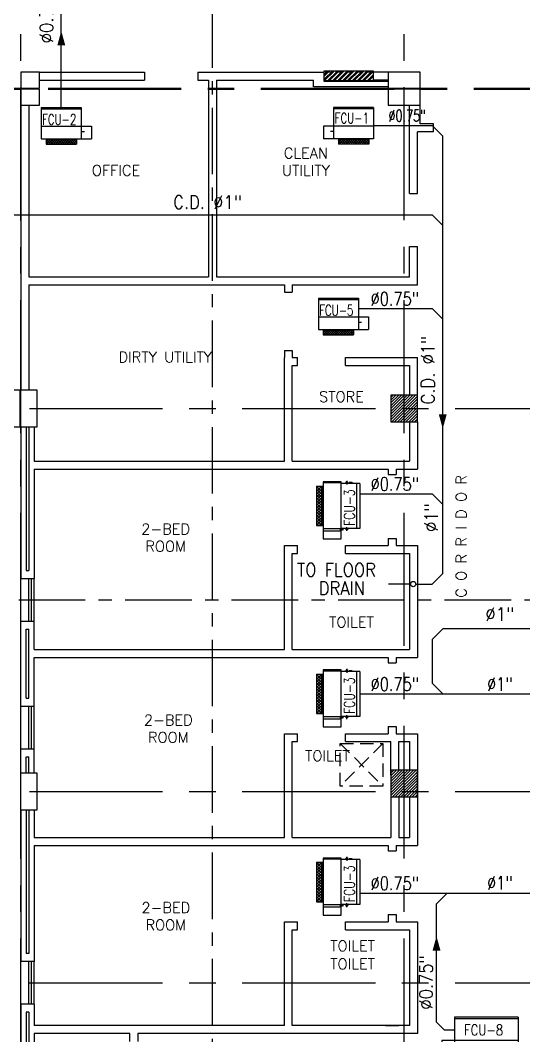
# Model space of a CAD drawing. Extents: x 417866242 to 417866633, y 43498034 to 43498122.
# Drawn here: x 417866609.8 to 417866619.25, y 43498050.24 to 43498069.33 of the extents above; entities that cross this region are included whole.
import ezdxf
from ezdxf.enums import TextEntityAlignment as Align

# ---------------------------------------------------------------- set-up
doc = ezdxf.new("R2010")
doc.units = 0
doc.header["$MEASUREMENT"] = 0
for name, pattern in [('CENTER', [2, 1.25, -0.25, 0.25, -0.25]), ('CENTERX2', [4, 2.5, -0.5, 0.5, -0.5]), ('HIDDEN', [0.375, 0.25, -0.125])]:
    doc.linetypes.add(name, pattern=pattern)
doc.layers.get('0').update_dxf_attribs({"linetype": 'CONTINUOUS'})
for name, color, linetype in [('AC-CD', 6, 'CONTINUOUS'), ('AC-TEXT', 2, 'CONTINUOUS'), ('AXES', 11, 'CENTERX2'), ('AXES1', 11, 'CENTER'), ('COL', 11, 'CONTINUOUS'), ('FCU', 6, 'CONTINUOUS'), ('FHC', 11, 'CONTINUOUS'), ('HAT', 11, 'CONTINUOUS'), ('INSUL', 11, 'CONTINUOUS'), ('P-SOLIDWASTE', 6, 'CONTINUOUS'), ('RM-NAME', 11, 'CONTINUOUS'), ('SHAFT', 11, 'CONTINUOUS'), ('TEXTN', 2, 'CONTINUOUS'), ('WALL', 11, 'CONTINUOUS'), ('WIN', 11, 'CONTINUOUS')]:
    doc.layers.add(name, color=color, linetype=linetype)
doc.styles.add('ROMANS', font='ROMANS.shx', dxfattribs={"width": 0.6})

# ---------------------------------------------------------------- blocks, each defined once
blk = doc.blocks.new('C5')
at = {"layer": 'HAT', "linetype": 'ByBlock'}
h = blk.add_hatch(dxfattribs=at)
h.set_pattern_fill('ANSI31', color=256, scale=300, style=0)
h.set_pattern_definition([(45, (-223356.1822811712, -51411.00533739349), (-26.51650429449553, 26.51650429449553), [])])
h.paths.add_polyline_path([(300.0000000001455, 300.0000000000218), (0, 300.0000000000146), (0, 1.455191522836685e-11), (300.0000000001164, 3.637978807091713e-11)])
h.paths.add_polyline_path([(599.9999999999709, 300.0000000000073), (300.0000000001455, 300.0000000000073), (300.0000000000873, 4.365574568510056e-11), (600, 6.548361852765083e-11)])
at = {"layer": 'COL'}
blk.add_lwpolyline([(600, 300.0000000000509), (0, 300.0000000000218), (0, 2.91038304567337e-11), (600, 5.820766091346741e-11)], close=True, dxfattribs=at)
blk = doc.blocks.new('C11')
at = {"layer": 'HAT'}
h = blk.add_hatch(dxfattribs=at)
h.set_pattern_fill('ANSI31', color=256, scale=300, style=0)
h.set_pattern_definition([(45, (-248556.1822811713, -75061.0053373936), (-26.51650429449553, 26.51650429449553), [])])
h.paths.add_polyline_path([(300.0000000000291, 700), (-2.91038304567337e-11, 700), (0, 349.9999999998981), (300.0000000000291, 349.9999999998981)])
h.paths.add_polyline_path([(300, 349.9999999998981), (-2.91038304567337e-11, 349.9999999998981), (-2.91038304567337e-11, 0), (300.0000000000291, 0)])
at = {"layer": 'COL'}
blk.add_lwpolyline([(300.0000000000291, 700), (299.9999999999709, 0), (0, 0), (0, 700)], close=True, dxfattribs=at)
blk = doc.blocks.new('C11D')
at = {"layer": 'COL', "linetype": 'ByBlock'}
for p in [(-320.0000000003783, 0), (0, 0)]:
    blk.add_blockref('C11', p, dxfattribs=at)
blk = doc.blocks.new('C7')
at = {"layer": 'HAT'}
h = blk.add_hatch(dxfattribs=at)
h.set_pattern_fill('ANSI31', color=256, scale=300, style=0)
h.set_pattern_definition([(45, (-248876.1822811714, -51411.00533739352), (-26.51650429449553, 26.51650429449553), [])])
h.paths.add_polyline_path([(350.0000000000291, 299.9999999999709), (250.0000000001455, 299.9999999999709), (-5.820766091346741e-11, 300), (0, 0), (350, -7.275957614183426e-12)])
at = {"layer": 'COL'}
blk.add_lwpolyline([(-2.91038304567337e-11, 300), (-5.820766091346741e-11, 0), (350, 0), (350.0000000000291, 300)], close=True, dxfattribs=at)
blk = doc.blocks.new('COL50')
at = {"layer": 'COL'}
blk.add_lwpolyline([(-249.9999999999709, 250), (-249.9999999999418, -250), (250, -250), (249.9999999999709, 250)], close=True, dxfattribs=at)
blk = doc.blocks.new('*X38')
at = {"color": 0}
for p, q in [((73379.22208648534, 139882.6148570801), (73846.34120321687, 140349.7339738117)), ((73379.22208648533, 139935.6478656691), (73793.30819462788, 140349.7339738117)), ((73379.22208648533, 139988.6808742581), (73740.2751860389, 140349.7339738117)), ((73379.22208648533, 140041.7138828471), (73687.2421774499, 140349.7339738117)), ((73379.22208648533, 140094.7468914361), (73634.2091688609, 140349.7339738117)), ((73379.22208648533, 140147.7799000251), (73581.17616027192, 140349.7339738117)), ((73379.22208648532, 140200.8129086141), (73528.14315168293, 140349.7339738117)), ((73379.22208648532, 140253.8459172031), (73475.11014309393, 140349.7339738117)), ((73379.22208648532, 140306.878925792), (73422.07713450494, 140349.7339738117)), ((73399.37421180587, 139849.7339738117), (73879.22208648526, 140329.581848491)), ((73452.40722039486, 139849.7339738117), (73879.22208648526, 140276.5488399021)), ((73505.44022898385, 139849.7339738117), (73879.22208648526, 140223.5158313131)), ((73558.47323757283, 139849.7339738117), (73879.22208648526, 140170.4828227241)), ((73611.50624616184, 139849.7339738117), (73879.22208648527, 140117.4498141351)), ((73664.53925475082, 139849.7339738117), (73879.22208648527, 140064.4168055461)), ((73717.57226333981, 139849.7339738117), (73879.22208648527, 140011.3837969571)), ((73770.6052719288, 139849.7339738117), (73879.22208648527, 139958.3507883681)), ((73823.6382805178, 139849.7339738117), (73879.22208648527, 139905.3177797791)), ((73876.67128910679, 139849.7339738117), (73879.22208648529, 139852.2847711902))]:
    blk.add_line(p, q, dxfattribs=at)
blk = doc.blocks.new('*X39')
at = {"color": 0}
for p, q in [((73379.22208648533, 132670.1256889773), (73858.83037131967, 133149.7339738117)), ((73379.22208648533, 132723.1586975663), (73805.79736273068, 133149.7339738117)), ((73379.22208648532, 132776.1917061553), (73752.76435414169, 133149.7339738117)), ((73379.22208648532, 132829.2247147443), (73699.7313455527, 133149.7339738117)), ((73379.22208648532, 132882.2577233333), (73646.6983369637, 133149.7339738117)), ((73379.22208648532, 132935.2907319223), (73593.66532837471, 133149.7339738117)), ((73379.2220864853, 132988.3237405113), (73540.63231978573, 133149.7339738117)), ((73379.2220864853, 133041.3567491003), (73487.59931119674, 133149.7339738117)), ((73379.2220864853, 133094.3897576892), (73434.56630260774, 133149.7339738117)), ((73379.2220864853, 133147.4227662782), (73381.53329401875, 133149.7339738117)), ((73411.86337990867, 132649.7339738117), (73879.22208648524, 133117.0926803882)), ((73464.89638849765, 132649.7339738117), (73879.22208648524, 133064.0596717993)), ((73517.92939708664, 132649.7339738117), (73879.22208648524, 133011.0266632103)), ((73570.96240567564, 132649.7339738117), (73879.22208648524, 132957.9936546213)), ((73623.99541426463, 132649.7339738117), (73879.22208648526, 132904.9606460323)), ((73677.02842285362, 132649.7339738117), (73879.22208648526, 132851.9276374433)), ((73730.0614314426, 132649.7339738117), (73879.22208648526, 132798.8946288543)), ((73783.09444003161, 132649.7339738117), (73879.22208648526, 132745.8616202654)), ((73836.1274486206, 132649.7339738117), (73879.22208648527, 132692.8286116763))]:
    blk.add_line(p, q, dxfattribs=at)
blk = doc.blocks.new('RM1')
at = {"layer": 'RM-NAME', "style": 'ROMANS'}
for tag, p in [('ROOMNAME1', (0, 323.8095238059759)), ('ROOMNAME2', (0, 0))]:
    blk.add_attdef(tag, text='', height=200, dxfattribs=at).set_placement(p, align=Align.MIDDLE)
blk = doc.blocks.new('*X90')
at = {"color": 0}
for p, q in [((-750.2433014437457, 2537.8032310737), (-672.2561432365363, 2615.790389280909)), ((-750.243301443746, 2590.836239662691), (-725.2891518255274, 2615.790389280909)), ((-659.6350886662223, 2515.790389280909), (-750.2433014437461, 2606.398602058433)), ((-712.6680972552134, 2515.790389280909), (-750.2433014437458, 2553.365593469442)), ((-719.2231346475452, 2515.790389280909), (-619.2231346475452, 2615.790389280909)), ((-606.6020800772312, 2515.790389280909), (-706.6020800772312, 2615.790389280909)), ((-666.190126058554, 2515.790389280909), (-566.1901260585541, 2615.790389280909)), ((-553.5690714882402, 2515.790389280909), (-653.5690714882402, 2615.790389280909)), ((-613.157117469563, 2515.790389280909), (-513.1571174695631, 2615.790389280909)), ((-500.5360628992491, 2515.790389280909), (-600.5360628992491, 2615.790389280909)), ((-560.124108880572, 2515.790389280909), (-460.124108880572, 2615.790389280909)), ((-447.5030543102581, 2515.790389280909), (-547.503054310258, 2615.790389280909)), ((-507.0911002915809, 2515.790389280909), (-407.0911002915809, 2615.790389280909)), ((-394.470045721267, 2515.790389280909), (-494.470045721267, 2615.790389280909)), ((-454.0580917025898, 2515.790389280909), (-354.0580917025898, 2615.790389280909)), ((-341.4370371322759, 2515.790389280909), (-441.4370371322759, 2615.790389280909)), ((-401.0250831135987, 2515.790389280909), (-301.0250831135988, 2615.790389280909)), ((-288.4040285432848, 2515.790389280909), (-388.4040285432848, 2615.790389280909)), ((-347.9920745246076, 2515.790389280909), (-247.9920745246077, 2615.790389280909)), ((-235.3710199542938, 2515.790389280909), (-335.3710199542938, 2615.790389280909)), ((-294.9590659356166, 2515.790389280909), (-194.9590659356166, 2615.790389280909)), ((-182.3380113653027, 2515.790389280909), (-282.3380113653027, 2615.790389280909)), ((-241.9260573466255, 2515.790389280909), (-141.9260573466256, 2615.790389280909)), ((-129.3050027763116, 2515.790389280909), (-229.3050027763116, 2615.790389280909)), ((-188.8930487576345, 2515.790389280909), (-88.89304875763449, 2615.790389280909)), ((-76.27199418732056, 2515.790389280909), (-176.2719941873206, 2615.790389280909)), ((-135.8600401686434, 2515.790389280909), (-35.86004016864342, 2615.790389280909)), ((-23.23898559832949, 2515.790389280909), (-123.2389855983295, 2615.790389280909)), ((-82.82703157965233, 2515.790389280909), (17.17296842034765, 2615.790389280909)), ((29.79402299066158, 2515.790389280909), (-70.2059770093384, 2615.790389280909)), ((-29.79402299066158, 2515.790389280909), (70.2059770093384, 2615.790389280909)), ((82.82703157965233, 2515.790389280909), (-17.17296842034765, 2615.790389280909)), ((23.23898559832949, 2515.790389280909), (123.2389855983295, 2615.790389280909)), ((135.8600401686434, 2515.790389280909), (35.86004016864342, 2615.790389280909)), ((76.27199418732056, 2515.790389280909), (176.2719941873206, 2615.790389280909)), ((188.8930487576345, 2515.790389280909), (88.89304875763449, 2615.790389280909)), ((129.3050027763116, 2515.790389280909), (214.7566985562537, 2601.242085060851)), ((214.7566985562536, 2542.959748071281), (141.9260573466256, 2615.790389280909)), ((182.3380113653027, 2515.790389280909), (214.7566985562536, 2548.20907647186)), ((214.7566985562537, 2595.992756660272), (194.9590659356166, 2615.790389280909))]:
    blk.add_line(p, q, dxfattribs=at)
blk = doc.blocks.new('WAP16')
at = {"color": 6}
for p, q in [((-597, 0), (-597, -737)), ((-597, 0), (597, 0)), ((597, 0), (597, -737)), ((-597, -437), (597, -437)), ((-597, -737), (597, -737))]:
    blk.add_line(p, q, dxfattribs=at)
at = {"color": 3}
for p, q in [((-597, -32), (597, -32)), ((597, -437), (835, -437)), ((597, -562.0173622146249), (670.3489288687706, -562.0173622146249)), ((835, -437), (835, -737)), ((-482.5, -737), (-482.5, -862)), ((-482.5, -762), (482.5, -762)), ((482.5, -737), (482.5, -862)), ((597, -737), (835, -737)), ((-482.5, -862), (482.5, -862))]:
    blk.add_line(p, q, dxfattribs=at)
at = {"color": 11}
blk.add_blockref('*X90', (267.7433014512062, -3377.790389284492), dxfattribs=at)
blk = doc.blocks.new('*X96')
at = {"color": 0}
for p, q in [((23911.7016311791, -1650.208508714593), (23965.97302511345, -1595.937114780238)), ((23911.7016311791, -1597.1755001256), (23912.94001652446, -1595.937114780238)), ((23969.80072215648, -1695.937114780238), (23911.7016311791, -1637.838023802854)), ((23919.00603370244, -1695.937114780238), (24019.00603370244, -1595.937114780238)), ((24022.83373074547, -1695.937114780238), (23922.83373074547, -1595.937114780238)), ((23972.03904229144, -1695.937114780238), (24072.03904229143, -1595.937114780238)), ((24075.86673933447, -1695.937114780238), (23975.86673933446, -1595.937114780238)), ((24025.07205088043, -1695.937114780238), (24125.07205088042, -1595.937114780238)), ((24128.89974792346, -1695.937114780238), (24028.89974792345, -1595.937114780238)), ((24078.10505946942, -1695.937114780238), (24178.10505946941, -1595.937114780238)), ((24181.93275651245, -1695.937114780238), (24081.93275651244, -1595.937114780238)), ((24131.13806805841, -1695.937114780238), (24231.13806805841, -1595.937114780238)), ((24234.96576510144, -1695.937114780238), (24134.96576510143, -1595.937114780238)), ((24184.1710766474, -1695.937114780238), (24284.1710766474, -1595.937114780238)), ((24287.99877369043, -1695.937114780238), (24187.99877369043, -1595.937114780238)), ((24237.20408523639, -1695.937114780238), (24337.20408523639, -1595.937114780238)), ((24341.03178227942, -1695.937114780238), (24241.03178227942, -1595.937114780238)), ((24290.23709382538, -1695.937114780238), (24390.23709382538, -1595.937114780238)), ((24394.06479086841, -1695.937114780238), (24294.06479086841, -1595.937114780238)), ((24343.27010241437, -1695.937114780238), (24443.27010241437, -1595.937114780238)), ((24447.0977994574, -1695.937114780238), (24347.0977994574, -1595.937114780238)), ((24396.30311100336, -1695.937114780238), (24496.30311100336, -1595.937114780238)), ((24500.13080804639, -1695.937114780238), (24400.13080804639, -1595.937114780238)), ((24449.33611959235, -1695.937114780238), (24549.33611959235, -1595.937114780238)), ((24553.16381663538, -1695.937114780238), (24453.16381663538, -1595.937114780238)), ((24502.36912818134, -1695.937114780238), (24602.36912818134, -1595.937114780238)), ((24606.19682522438, -1695.937114780238), (24506.19682522438, -1595.937114780238)), ((24555.40213677034, -1695.937114780238), (24623.7016311791, -1627.637620371471)), ((24623.7016311791, -1660.408912145975), (24559.22983381337, -1595.937114780238)), ((24623.7016311791, -1607.375903556984), (24612.26284240236, -1595.937114780238)), ((23916.76771356749, -1695.937114780238), (23911.7016311791, -1690.871032391843)), ((24608.43514535933, -1695.937114780238), (24623.7016311791, -1680.670628960463))]:
    blk.add_line(p, q, dxfattribs=at)
blk = doc.blocks.new('*X88')
at = {"color": 0}
for p, q in [((16890.47746209932, -2466.570672882412), (16943.4517006644, -2413.596434317336)), ((16890.47746209932, -2519.603681471403), (16990.47746209933, -2419.603681471401)), ((16990.47746209933, -2565.49912589376), (16890.47746209932, -2465.499125893757)), ((16890.47746209932, -2572.636690060394), (16990.47746209933, -2472.636690060392)), ((16990.47746209933, -2512.466117304769), (16891.6077791119, -2413.596434317336)), ((16990.47746209933, -2459.433108715778), (16944.64078770089, -2413.596434317336)), ((16990.47746209933, -2618.532134482751), (16890.47746209932, -2518.532134482748)), ((16890.47746209932, -2625.669698649385), (16990.47746209933, -2525.669698649383)), ((16990.47746209933, -2671.565143071742), (16890.47746209932, -2571.565143071739)), ((16890.47746209932, -2678.702707238376), (16990.47746209933, -2578.702707238374)), ((16990.47746209933, -2724.598151660733), (16890.47746209932, -2624.59815166073)), ((16890.47746209932, -2731.735715827367), (16990.47746209933, -2631.735715827365)), ((16990.47746209933, -2777.631160249724), (16890.47746209932, -2677.631160249721)), ((16890.47746209932, -2784.768724416358), (16990.47746209933, -2684.768724416357)), ((16990.47746209933, -2830.664168838715), (16890.47746209932, -2730.664168838713)), ((16890.47746209932, -2837.801733005349), (16990.47746209933, -2737.801733005348)), ((16990.47746209933, -2883.697177427706), (16890.47746209932, -2783.697177427704)), ((16890.47746209932, -2890.83474159434), (16990.47746209933, -2790.834741594339)), ((16990.47746209933, -2936.730186016697), (16890.47746209932, -2836.730186016694)), ((16890.47746209932, -2943.867750183331), (16990.47746209933, -2843.86775018333)), ((16990.47746209933, -2989.763194605689), (16890.47746209932, -2889.763194605686)), ((16890.47746209932, -2996.900758772323), (16990.47746209933, -2896.900758772321)), ((16990.47746209933, -3042.796203194679), (16890.47746209932, -2942.796203194677)), ((16890.47746209932, -3049.933767361314), (16990.47746209933, -2949.933767361312)), ((16990.47746209933, -3095.82921178367), (16890.47746209932, -2995.829211783668)), ((16890.47746209932, -3102.966775950305), (16990.47746209933, -3002.966775950303)), ((16990.47746209933, -3148.862220372662), (16890.47746209932, -3048.862220372659)), ((16943.52866745501, -3154.946434317336), (16890.47746209932, -3101.89522896165)), ((16891.53081232129, -3154.946434317336), (16990.47746209933, -3055.999784539294)), ((16944.56382091028, -3154.946434317336), (16990.47746209933, -3109.032793128285))]:
    blk.add_line(p, q, dxfattribs=at)
blk = doc.blocks.new('WHE06')
at = {"color": 3}
for p, q in [((688.9750000238419, 621.5), (346.0749999880791, 621.5)), ((346.0749999880791, 621.5), (346.0749999880791, 469.1000000014901)), ((688.9750000238419, 469.1000000014901), (688.9750000238419, 621.5)), ((60.32499998807907, -422.25), (60.32499998807907, 422.25)), ((212.2971614003181, 437.25), (269.0589052438736, 437.25)), ((232.1000000238419, 452.25), (232.1000000238419, 422.25)), ((232.1000000238419, 452.25), (252.1000000238419, 452.25)), ((242.1000000238419, 472.1842434704304), (242.1000000238419, 399.4801759719849)), ((252.1000000238419, 452.25), (252.1000000238419, 422.25)), ((304.9940044879913, 447.6499999985099), (373.2827185988426, 447.6499999985099)), ((321.0749999880791, 457.6499999985099), (321.0749999880791, 437.6499999985099)), ((321.0749999880791, 457.6499999985099), (346.0749999880791, 457.6499999985099)), ((321.0749999880791, 437.6499999985099), (346.0749999880791, 437.6499999985099)), ((346.0749999880791, 430.4178223386407), (688.9750000238419, 430.4178223386407)), ((811.1999999880791, 370.6749999970198), (688.9750000238419, 370.6749999970198)), ((711.1999999880791, -370.6749999970198), (711.1999999880791, 370.6749999970198)), ((811.1999999880791, -370.6749999970198), (811.1999999880791, 370.6749999970198)), ((811.1999999880791, -370.6749999970198), (688.9750000238419, -370.6749999970198)), ((141.6357128024101, -437.25), (141.6357128024101, -422.25)), ((141.6357128024101, -437.25), (196.5700032711029, -437.25)), ((196.5700032711029, -437.25), (196.5700032711029, -422.25)), ((221.3790392279625, -437.25), (269.0589052438736, -437.25)), ((232.1000000238419, -452.25), (232.1000000238419, -422.25)), ((232.1000000238419, -452.25), (252.1000000238419, -452.25)), ((242.1000000238419, -472.1842434704304), (242.1000000238419, -399.4801759719849)), ((252.1000000238419, -452.25), (252.1000000238419, -422.25)), ((346.0749999880791, -430.4178223386407), (688.9750000238419, -430.4178223386407))]:
    blk.add_line(p, q, dxfattribs=at)
at = {"color": 6}
for p, q in [((0, -422.25), (0, 422.25)), ((0, 422.25), (346.0749999880791, 422.25)), ((346.0749999880791, 469.1000000014901), (346.0749999880791, -450.8250000029802)), ((688.9750000238419, 469.1000000014901), (346.0749999880791, 469.1000000014901)), ((688.9750000238419, -450.8250000029802), (688.9750000238419, 469.1000000014901)), ((0, -422.25), (346.0749999880791, -422.25)), ((346.0749999880791, -450.8250000029802), (688.9750000238419, -450.8250000029802))]:
    blk.add_line(p, q, dxfattribs=at)
at = {"color": 11}
blk.add_blockref('*X88', (-16179.27746212482, 2784.271434314549), dxfattribs=at)

msp = doc.modelspace()

# ---------------------------------------------------------------- hatches: boundary and pattern name
at = {"layer": 'FHC', "linetype": 'ByBlock', "ltscale": 0.3}
h = msp.add_hatch(dxfattribs=at)
h.set_pattern_fill('ANSI32', color=11, scale=0.175, style=0)
h.set_pattern_definition([(45, (417866383.3094155, 43498037.14096707), (-0.04640388251536718, 0.04640388251536719), []), (45, (417866383.3403515, 43498037.14096707), (-0.04640388251536718, 0.04640388251536719), [])])
h.paths.add_polyline_path([(417866616.4255978, 43498068.19197241), (417866616.4255978, 43498068.38197241), (417866615.5055978, 43498068.38197241), (417866615.5055978, 43498068.19197241)])
h.paths.add_polyline_path([(417866615.2929892, 43498067.77084868), (417866615.2929892, 43498068.19168202), (417866615.5554892, 43498068.19168202), (417866615.5554892, 43498067.77084868)], flags=9)

# ---------------------------------------------------------------- linework, layer by layer
at = {"layer": 'AC-CD'}
for p, q in [((417866610.5654986, 43498067.69452969), (417866610.5654985, 43498070.2968303)), ((417866616.4316971, 43498067.35425791), (417866617.5312607, 43498067.35425791)), ((417866617.5312607, 43498067.35425791), (417866617.7312607, 43498067.15425791)), ((417866617.7312607, 43498058.9338564), (417866617.7312607, 43498067.15425786)), ((417866606.7152706, 43498065.67392758), (417866617.5312607, 43498065.67392758)), ((417866617.7312607, 43498065.47392758), (417866617.5312607, 43498065.67392758)), ((417866616.1475963, 43498063.91289608), (417866617.5312607, 43498063.91289609)), ((417866617.5312607, 43498063.91289609), (417866617.7312607, 43498063.71289609)), ((417866616.1712474, 43498060.43058307), (417866617.5312606, 43498060.43058308)), ((417866617.5312606, 43498060.43058308), (417866617.7312607, 43498060.23058308)), ((417866617.7312607, 43498058.9338564), (417866617.5312606, 43498058.73385643)), ((417866617.1260755, 43498058.73385643), (417866616.7110966, 43498058.73385643)), ((417866617.2260755, 43498058.73385643), (417866617.5312606, 43498058.73385643)), ((417866617.7346799, 43498057.89233619), (417866617.5346799, 43498057.69233619)), ((417866623.4600771, 43498057.89233616), (417866617.7346799, 43498057.89233619)), ((417866617.5346799, 43498057.69233619), (417866617.5346799, 43498056.86926188)), ((417866617.5346799, 43498056.86926194), (417866617.7346799, 43498056.66926194)), ((417866616.1712474, 43498056.66926194), (417866619.4760755, 43498056.66926194)), ((417866616.1712474, 43498052.92349806), (417866619.4760754, 43498052.92349809)), ((417866617.6170503, 43498052.7234983), (417866617.8170502, 43498052.92349808)), ((417866617.6143172, 43498050.5006073), (417866617.6170503, 43498052.7234983)), ((417866617.7643172, 43498050.3506073), (417866617.6143172, 43498050.5006073)), ((417866617.9539558, 43498050.3506073), (417866617.7643172, 43498050.3506073))]:
    msp.add_line(p, q, dxfattribs=at)
msp.add_circle((417866617.1760755, 43498058.73385643), 0.05, dxfattribs=at)
at = {"layer": 'AXES'}
for p, q in [((417866617.0055978, 43498033.57267877), (417866617.0055978, 43498110.38535389)), ((417866609.8055978, 43498033.5706288), (417866609.8055978, 43498110.03330392)), ((417866558.3155978, 43498068.05697241), (417866626.0055978, 43498068.05697241)), ((417866558.3155978, 43498068.03697241), (417866626.0055978, 43498068.03697241)), ((417866557.9655978, 43498062.03697241), (417866626.0055978, 43498062.03697241)), ((417866557.9655978, 43498054.83697242), (417866626.0055978, 43498054.83697242)), ((417866557.9655978, 43498051.23697241), (417866626.0055978, 43498051.23697241))]:
    msp.add_line(p, q, dxfattribs=at)
at = {"layer": 'AXES1'}
for p, q in [((417866613.4055978, 43498040.43697241), (417866613.4055978, 43498099.25697241)), ((417866567.7655978, 43498058.43697241), (417866626.0055978, 43498058.43697241))]:
    msp.add_line(p, q, dxfattribs=at)
at = {"layer": 'FCU', "color": 6}
for p, q in [((417866610.1894986, 43498067.69452969), (417866610.9414986, 43498067.69452969)), ((417866610.1894986, 43498067.69452969), (417866610.1894986, 43498067.10492969)), ((417866610.9414986, 43498067.69452969), (417866610.9414986, 43498067.10492969)), ((417866616.4316971, 43498067.69452969), (417866615.679697, 43498067.69452969)), ((417866615.679697, 43498067.69452969), (417866615.679697, 43498067.10492969)), ((417866616.4316971, 43498067.69452969), (417866616.4316971, 43498067.10492969)), ((417866610.1894986, 43498067.34492969), (417866610.9414986, 43498067.34492969)), ((417866616.4316971, 43498067.34492969), (417866615.679697, 43498067.34492969)), ((417866610.1894986, 43498067.10492969), (417866610.9414986, 43498067.10492969)), ((417866616.4316971, 43498067.10492969), (417866615.679697, 43498067.10492969)), ((417866615.3955963, 43498064.10882579), (417866615.3955963, 43498063.51922578)), ((417866615.3955963, 43498064.10882579), (417866616.1475963, 43498064.10882579)), ((417866616.1475963, 43498064.10882579), (417866616.1475963, 43498063.51922578)), ((417866615.3955963, 43498063.75922579), (417866616.1475963, 43498063.75922579)), ((417866615.3955963, 43498063.51922578), (417866616.1475963, 43498063.51922578))]:
    msp.add_line(p, q, dxfattribs=at)
at = {"layer": 'FCU', "color": 3}
for p, q in [((417866610.1894986, 43498067.66892969), (417866610.9414986, 43498067.66892969)), ((417866616.4316971, 43498067.66892969), (417866615.679697, 43498067.66892969)), ((417866610.9414986, 43498067.34492969), (417866611.1318986, 43498067.34492969)), ((417866611.1318986, 43498067.34492969), (417866611.1318986, 43498067.10492969)), ((417866615.4892971, 43498067.34492969), (417866615.4892971, 43498067.10492969)), ((417866615.679697, 43498067.34492969), (417866615.4892971, 43498067.34492969)), ((417866610.2806986, 43498067.10492969), (417866610.2806986, 43498067.00492969)), ((417866610.2806986, 43498067.08492969), (417866610.8502986, 43498067.08492969)), ((417866610.8502986, 43498067.10492969), (417866610.8502986, 43498067.00492969)), ((417866610.9414986, 43498067.2449158), (417866611.0001777, 43498067.2449158)), ((417866610.9414986, 43498067.10492969), (417866611.1318986, 43498067.10492969)), ((417866615.679697, 43498067.10492969), (417866615.4892971, 43498067.10492969)), ((417866615.679697, 43498067.2449158), (417866615.6210179, 43498067.2449158)), ((417866615.7708971, 43498067.10492969), (417866615.7708971, 43498067.00492969)), ((417866616.3404971, 43498067.08492969), (417866615.7708971, 43498067.08492969)), ((417866616.3404971, 43498067.10492969), (417866616.3404971, 43498067.00492969)), ((417866610.2806986, 43498067.00492969), (417866610.8502986, 43498067.00492969)), ((417866616.3404971, 43498067.00492969), (417866615.7708971, 43498067.00492969)), ((417866615.3955963, 43498064.08322579), (417866616.1475963, 43498064.08322579)), ((417866616.1475963, 43498063.75922579), (417866616.3379963, 43498063.75922579)), ((417866616.1475963, 43498063.6592119), (417866616.2062754, 43498063.6592119)), ((417866616.3379963, 43498063.75922579), (417866616.3379963, 43498063.51922578)), ((417866615.4867963, 43498063.51922578), (417866615.4867963, 43498063.41922578)), ((417866615.4867963, 43498063.49922579), (417866616.0563963, 43498063.49922579)), ((417866616.0563963, 43498063.51922578), (417866616.0563963, 43498063.41922578)), ((417866616.1475963, 43498063.51922578), (417866616.3379963, 43498063.51922578)), ((417866615.4867963, 43498063.41922578), (417866616.0563963, 43498063.41922578))]:
    msp.add_line(p, q, dxfattribs=at)
at = {"layer": 'FHC', "color": 250, "linetype": 'HIDDEN', "ltscale": 0.25}
msp.add_line((417866616.4158923, 43498068.35697241), (417866615.5212412, 43498068.35697241), dxfattribs=at)
at = {"layer": 'FHC', "linetype": 'ByBlock', "ltscale": 0.3}
msp.add_lwpolyline([(417866615.5055978, 43498068.38197241), (417866616.4255978, 43498068.38197241), (417866616.4255978, 43498068.19197241), (417866615.5055978, 43498068.19197241)], close=True, dxfattribs=at)
at = {"layer": 'INSUL'}
for p, q in [((417866609.9055978, 43498061.68697241), (417866609.9055978, 43498058.98697241)), ((417866609.9555978, 43498061.68697241), (417866609.9555978, 43498058.98697241)), ((417866609.9055978, 43498058.98697241), (417866609.9555978, 43498058.98697241)), ((417866609.9055978, 43498057.88697241), (417866609.9555978, 43498057.88697241)), ((417866609.9055978, 43498056.58697242), (417866609.9055978, 43498057.88697241)), ((417866609.9555978, 43498056.58697242), (417866609.9555978, 43498057.88697241)), ((417866609.9055978, 43498056.58697242), (417866609.9555978, 43498056.58697242)), ((417866609.9055978, 43498055.48697241), (417866609.9555978, 43498055.48697241)), ((417866609.9055978, 43498055.18697241), (417866609.9055978, 43498055.48697241)), ((417866609.9555978, 43498055.18697241), (417866609.9555978, 43498055.48697241)), ((417866609.9055978, 43498054.48697241), (417866609.9055978, 43498051.78697241)), ((417866609.9555978, 43498054.48697241), (417866609.9555978, 43498051.78697241)), ((417866609.9555978, 43498051.78697241), (417866609.9055978, 43498051.78697241)), ((417866609.9555978, 43498050.68697241), (417866609.9055978, 43498050.68697241)), ((417866609.9055978, 43498050.68697241), (417866609.9055978, 43498047.98697241)), ((417866609.9555978, 43498050.68697241), (417866609.9555978, 43498047.98697241))]:
    msp.add_line(p, q, dxfattribs=at)
at = {"layer": 'P-SOLIDWASTE'}
for points in [[(417866610.5654986, 43498069.13211416, 0, 0.1500000000000001, 0), (417866610.5654986, 43498068.85924582, 0.1500000000000001, 0.1500000000000001, 0)], [(417866614.1382138, 43498065.67392758, 0, 0.1500000000000001, 0), (417866613.8653455, 43498065.67392758, 0.1500000000000001, 0.1500000000000001, 0)], [(417866617.7312606, 43498061.65493514, 0, 0.1500000000000001, 0), (417866617.7312606, 43498061.92780347, 0.1500000000000001, 0.1500000000000001, 0)], [(417866616.4858548, 43498058.73385643, 0, 0.1500000000000001, 0), (417866616.7587231, 43498058.73385643, 0.1500000000000001, 0.1500000000000001, 0)], [(417866617.6143171, 43498052.11478389, 0, 0.1500000000000001, 0), (417866617.6143171, 43498051.84191556, 0.1500000000000001, 0.1500000000000001, 0)]]:
    msp.add_lwpolyline(points, format="xyseb", dxfattribs=at)
at = {"layer": 'SHAFT', "linetype": 'HIDDEN'}
for p, q in [((417866616.6055978, 43498055.73697241), (417866615.8055978, 43498054.93697241)), ((417866615.8055978, 43498055.73697241), (417866616.6055978, 43498054.93697241))]:
    msp.add_line(p, q, dxfattribs=at)
msp.add_lwpolyline([(417866615.8055978, 43498055.73697241), (417866616.6055978, 43498055.73697241), (417866616.6055978, 43498054.93697241), (417866615.8055978, 43498054.93697241)], close=True, dxfattribs=at)
at = {"layer": 'WALL'}
for p, q in [((417866610.1555978, 43498068.35697241), (417866612.1305978, 43498068.35697241)), ((417866612.1305978, 43498068.35697241), (417866612.1305978, 43498068.20697241)), ((417866613.1305978, 43498068.35697241), (417866613.1305978, 43498068.20697241)), ((417866613.1305978, 43498068.35697241), (417866615.5055978, 43498068.35697241)), ((417866610.1555978, 43498068.20697241), (417866612.1305978, 43498068.20697241)), ((417866613.1305978, 43498068.20697241), (417866613.3305978, 43498068.20697241)), ((417866613.3305978, 43498068.20697241), (417866613.3305978, 43498064.50697241)), ((417866613.4805978, 43498068.20697241), (417866615.3055978, 43498068.20697241)), ((417866613.4805978, 43498068.20697241), (417866613.4805978, 43498064.50697241)), ((417866609.8055978, 43498067.73697241), (417866609.8055978, 43498062.38697241)), ((417866609.9555978, 43498067.73697241), (417866609.9555978, 43498064.50697241)), ((417866617.1055978, 43498066.07697241), (417866617.1055978, 43498067.73697241)), ((417866617.3055978, 43498067.38697241), (417866617.3055978, 43498067.73697241)), ((417866617.5555978, 43498067.38697241), (417866617.3055978, 43498067.38697241)), ((417866617.5555978, 43498067.23697241), (417866617.5555978, 43498067.38697241)), ((417866617.2555978, 43498066.07697241), (417866617.2555978, 43498067.23697241)), ((417866617.5555978, 43498067.23697241), (417866617.2555978, 43498067.23697241)), ((417866617.1055978, 43498066.07697241), (417866617.2555978, 43498066.07697241)), ((417866617.1055978, 43498064.50697241), (417866617.1055978, 43498065.07697241)), ((417866617.1055978, 43498065.07697241), (417866617.2555978, 43498065.07697241)), ((417866617.2555978, 43498064.35697241), (417866617.2555978, 43498065.07697241)), ((417866609.9555978, 43498064.50697241), (417866613.3305978, 43498064.50697241)), ((417866613.4805978, 43498064.50697241), (417866617.1055978, 43498064.50697241)), ((417866609.9555978, 43498064.35697241), (417866614.7555978, 43498064.35697241)), ((417866609.9555978, 43498064.35697241), (417866609.9555978, 43498062.38697241)), ((417866614.7555978, 43498064.22447241), (417866614.9055978, 43498064.22447241)), ((417866614.9055978, 43498064.35697241), (417866617.2555978, 43498064.35697241)), ((417866614.7555978, 43498063.12447241), (417866614.9055978, 43498063.12447241)), ((417866614.9055978, 43498062.99197241), (417866615.0055978, 43498062.99197241)), ((417866615.0055978, 43498062.84197241), (417866615.0055978, 43498062.99197241)), ((417866615.9055978, 43498062.84197241), (417866615.9055978, 43498062.99197241)), ((417866615.9055978, 43498062.99197241), (417866617.2555978, 43498062.99197241)), ((417866617.2555978, 43498062.28697241), (417866617.2555978, 43498062.99197241)), ((417866614.9055978, 43498062.84197241), (417866615.0055978, 43498062.84197241)), ((417866615.9055978, 43498062.84197241), (417866617.1055978, 43498062.84197241)), ((417866617.1055978, 43498062.84197241), (417866617.1055978, 43498062.28697241)), ((417866617.1055978, 43498061.78697241), (417866617.1055978, 43498061.04197241)), ((417866617.2555978, 43498061.78697241), (417866617.2555978, 43498060.89197242)), ((417866609.8055978, 43498061.68697241), (417866609.8055978, 43498058.83697242)), ((417866610.0555978, 43498061.68697241), (417866610.0555978, 43498061.04197241)), ((417866610.0555978, 43498061.04197241), (417866614.7555978, 43498061.04197241)), ((417866614.9055978, 43498061.04197241), (417866617.1055978, 43498061.04197241)), ((417866610.0555978, 43498060.89197242), (417866610.0555978, 43498058.83697242)), ((417866610.0555978, 43498060.89197242), (417866616.7055978, 43498060.89197242)), ((417866616.7055978, 43498060.79147241), (417866616.8555978, 43498060.79147241)), ((417866616.8555978, 43498060.89197242), (417866617.2555978, 43498060.89197242)), ((417866614.7555978, 43498059.45697241), (417866615.0055978, 43498059.45697241)), ((417866615.9055978, 43498059.45697241), (417866616.7055978, 43498059.45697241)), ((417866616.7055978, 43498059.59147241), (417866616.8555978, 43498059.59147241)), ((417866616.8555978, 43498059.45697241), (417866617.2555978, 43498059.45697241)), ((417866617.2555978, 43498059.45697241), (417866617.2555978, 43498057.35697241)), ((417866614.9055978, 43498059.30697241), (417866615.0055978, 43498059.30697241)), ((417866615.9055978, 43498059.30697241), (417866617.1055978, 43498059.30697241)), ((417866617.1055978, 43498059.30697241), (417866617.1055978, 43498057.50697241)), ((417866609.8055978, 43498058.83697242), (417866610.0555978, 43498058.83697242)), ((417866609.8055978, 43498058.03697241), (417866610.0555978, 43498058.03697241)), ((417866609.8055978, 43498056.43697241), (417866609.8055978, 43498058.03697241)), ((417866610.0555978, 43498057.50697241), (417866610.0555978, 43498058.03697241)), ((417866610.0555978, 43498057.50697241), (417866614.7555978, 43498057.50697241)), ((417866610.0555978, 43498056.43697241), (417866610.0555978, 43498057.35697241)), ((417866610.0555978, 43498057.35697241), (417866616.7055978, 43498057.35697241)), ((417866614.9055978, 43498057.50697241), (417866617.1055978, 43498057.50697241)), ((417866616.8555978, 43498057.35697241), (417866617.2555978, 43498057.35697241)), ((417866616.7055978, 43498057.25647242), (417866616.8555978, 43498057.25647242)), ((417866609.8055978, 43498056.43697241), (417866610.0555978, 43498056.43697241)), ((417866616.7055978, 43498056.05647241), (417866616.8555978, 43498056.05647241)), ((417866614.7555978, 43498055.92197242), (417866615.0055978, 43498055.92197242)), ((417866615.9055978, 43498055.92197242), (417866616.7055978, 43498055.92197242)), ((417866616.8555978, 43498055.92197242), (417866617.2555978, 43498055.92197242)), ((417866617.2555978, 43498055.92197242), (417866617.2555978, 43498053.82197241)), ((417866609.8055978, 43498055.63697241), (417866610.0555978, 43498055.63697241)), ((417866609.8055978, 43498055.18697241), (417866609.8055978, 43498055.63697241)), ((417866610.0555978, 43498055.18697241), (417866610.0555978, 43498055.63697241)), ((417866614.9055978, 43498055.77197241), (417866615.0055978, 43498055.77197241)), ((417866615.9055978, 43498055.77197241), (417866616.7555978, 43498055.77197241)), ((417866616.7555978, 43498055.14197242), (417866616.7555978, 43498055.77197241)), ((417866616.9055978, 43498055.77197241), (417866617.1055978, 43498055.77197241)), ((417866616.9055978, 43498055.23697241), (417866616.9055978, 43498055.77197241)), ((417866617.1055978, 43498055.77197241), (417866617.1055978, 43498055.23697241)), ((417866616.7555978, 43498054.73697241), (417866616.7555978, 43498053.97197241)), ((417866616.9055978, 43498054.73697241), (417866616.9055978, 43498053.97197241)), ((417866617.1055978, 43498054.73697241), (417866617.1055978, 43498053.97197241)), ((417866609.8055978, 43498054.48697241), (417866609.8055978, 43498051.63697241)), ((417866610.0555978, 43498054.48697241), (417866610.0555978, 43498053.97197241)), ((417866610.0555978, 43498053.97197241), (417866614.7555978, 43498053.97197241)), ((417866614.9055978, 43498053.97197241), (417866616.7555978, 43498053.97197241)), ((417866616.9055978, 43498053.97197241), (417866617.1055978, 43498053.97197241)), ((417866610.0555978, 43498053.82197241), (417866610.0555978, 43498051.63697241)), ((417866610.0555978, 43498053.82197241), (417866616.7055978, 43498053.82197241)), ((417866616.7055978, 43498053.72147241), (417866616.8555978, 43498053.72147241)), ((417866616.8555978, 43498053.82197241), (417866617.2555978, 43498053.82197241)), ((417866614.7555978, 43498052.38697241), (417866615.0055978, 43498052.38697241)), ((417866615.9055978, 43498052.38697241), (417866616.7055978, 43498052.38697241)), ((417866616.7055978, 43498052.52147241), (417866616.8555978, 43498052.52147241)), ((417866616.8555978, 43498052.38697241), (417866617.2555978, 43498052.38697241)), ((417866617.2555978, 43498052.38697241), (417866617.2555978, 43498050.28697241)), ((417866614.9055978, 43498052.23697241), (417866615.0055978, 43498052.23697241)), ((417866615.9055978, 43498052.23697241), (417866617.1055978, 43498052.23697241)), ((417866617.1055978, 43498052.23697241), (417866617.1055978, 43498050.43697241)), ((417866610.0555978, 43498051.63697241), (417866609.8055978, 43498051.63697241)), ((417866610.0555978, 43498050.83697242), (417866609.8055978, 43498050.83697242)), ((417866609.8055978, 43498050.83697242), (417866609.8055978, 43498047.98697241)), ((417866610.0555978, 43498050.83697242), (417866610.0555978, 43498050.43697241)), ((417866614.7555978, 43498050.43697241), (417866610.0555978, 43498050.43697241)), ((417866611.8555978, 43498050.28697241), (417866610.0555978, 43498050.28697241)), ((417866610.0555978, 43498050.28697241), (417866610.0555978, 43498047.98697241)), ((417866611.8555978, 43498050.13697241), (417866611.8555978, 43498050.28697241)), ((417866612.0055978, 43498050.28697241), (417866612.0055978, 43498050.13697241)), ((417866614.7555978, 43498050.28697241), (417866612.0055978, 43498050.28697241)), ((417866617.2555978, 43498050.28697241), (417866612.1555978, 43498050.28697241)), ((417866617.1055978, 43498050.43697241), (417866614.9055978, 43498050.43697241)), ((417866616.6555978, 43498050.43697241), (417866616.9055978, 43498050.43697241))]:
    msp.add_line(p, q, dxfattribs=at)
at = {"layer": 'WALL', "linetype": 'ByBlock'}
for p, q in [((417866615.5055978, 43498068.18197241), (417866615.5055978, 43498068.35697241)), ((417866616.7055978, 43498068.35697241), (417866616.4255978, 43498068.35697241)), ((417866615.3055978, 43498068.08197241), (417866615.3055978, 43498068.20697241)), ((417866616.7055978, 43498068.08197241), (417866615.3055978, 43498068.08197241)), ((417866616.7055978, 43498068.18197241), (417866615.5055978, 43498068.18197241)), ((417866616.7055978, 43498068.20697241), (417866616.4255978, 43498068.20697241)), ((417866614.7555978, 43498064.35697241), (417866614.7555978, 43498064.22447241)), ((417866614.9055978, 43498064.35697241), (417866614.9055978, 43498064.22447241)), ((417866614.7555978, 43498063.12447241), (417866614.7555978, 43498062.99197241)), ((417866614.9055978, 43498063.12447241), (417866614.9055978, 43498062.99197241)), ((417866614.7555978, 43498061.04197241), (417866614.7555978, 43498062.99197241)), ((417866614.9055978, 43498061.04197241), (417866614.9055978, 43498062.84197241)), ((417866616.7055978, 43498060.89197242), (417866616.7055978, 43498060.79147241)), ((417866616.8555978, 43498060.89197242), (417866616.8555978, 43498060.79147241)), ((417866614.7555978, 43498057.50697241), (417866614.7555978, 43498059.45697241)), ((417866615.0055978, 43498059.30697241), (417866615.0055978, 43498059.45697241)), ((417866615.9055978, 43498059.30697241), (417866615.9055978, 43498059.45697241)), ((417866616.7055978, 43498059.59147241), (417866616.7055978, 43498059.45697241)), ((417866616.8555978, 43498059.59147241), (417866616.8555978, 43498059.45697241)), ((417866614.9055978, 43498057.50697241), (417866614.9055978, 43498059.30697241)), ((417866616.7055978, 43498057.35697241), (417866616.7055978, 43498057.25647242)), ((417866616.8555978, 43498057.35697241), (417866616.8555978, 43498057.25647242)), ((417866616.7055978, 43498056.05647241), (417866616.7055978, 43498055.92197242)), ((417866616.8555978, 43498056.05647241), (417866616.8555978, 43498055.92197242)), ((417866614.7555978, 43498053.97197241), (417866614.7555978, 43498055.92197242)), ((417866615.0055978, 43498055.77197241), (417866615.0055978, 43498055.92197242)), ((417866615.9055978, 43498055.77197241), (417866615.9055978, 43498055.92197242)), ((417866614.9055978, 43498053.97197241), (417866614.9055978, 43498055.77197241)), ((417866616.7055978, 43498053.82197241), (417866616.7055978, 43498053.72147241)), ((417866616.8555978, 43498053.82197241), (417866616.8555978, 43498053.72147241)), ((417866614.7555978, 43498050.43697241), (417866614.7555978, 43498052.38697241)), ((417866615.0055978, 43498052.23697241), (417866615.0055978, 43498052.38697241)), ((417866615.9055978, 43498052.23697241), (417866615.9055978, 43498052.38697241)), ((417866616.7055978, 43498052.52147241), (417866616.7055978, 43498052.38697241)), ((417866616.8555978, 43498052.52147241), (417866616.8555978, 43498052.38697241)), ((417866614.9055978, 43498050.43697241), (417866614.9055978, 43498052.23697241))]:
    msp.add_line(p, q, dxfattribs=at)
at = {"layer": 'WIN'}
for p, q in [((417866609.8055978, 43498058.03697241), (417866609.8055978, 43498058.83697242)), ((417866609.9555978, 43498058.03697241), (417866609.9555978, 43498058.83697242)), ((417866610.0055978, 43498058.03697241), (417866610.0055978, 43498058.83697242)), ((417866610.0555978, 43498058.03697241), (417866610.0555978, 43498058.83697242)), ((417866609.8055978, 43498055.63697241), (417866609.8055978, 43498056.43697241)), ((417866609.9555978, 43498055.63697241), (417866609.9555978, 43498056.43697241)), ((417866610.0055978, 43498055.63697241), (417866610.0055978, 43498056.43697241)), ((417866610.0555978, 43498055.63697241), (417866610.0555978, 43498056.43697241)), ((417866609.8055978, 43498050.83697242), (417866609.8055978, 43498051.63697241)), ((417866609.9555978, 43498050.83697242), (417866609.9555978, 43498051.63697241)), ((417866610.0055978, 43498050.83697242), (417866610.0055978, 43498051.63697241)), ((417866610.0555978, 43498050.83697242), (417866610.0555978, 43498051.63697241))]:
    msp.add_line(p, q, dxfattribs=at)

# ---------------------------------------------------------------- block references
at = {"layer": 'COL', "xscale": 0.0009999871253967285, "yscale": 0.001000002026557922, "zscale": 0.001}
for name, p in [('C7', (417866609.8055978, 43498068.05697241)), ('C5', (417866616.7055978, 43498068.05697241)), ('C7', (417866609.8055978, 43498067.73697241)), ('C5', (417866616.7055978, 43498067.73697241)), ('C11D', (417866609.8055978, 43498061.68697241)), ('COL50', (417866617.0055978, 43498062.03697241)), ('COL50', (417866617.0055978, 43498054.98697241))]:
    msp.add_blockref(name, p, dxfattribs=at)
at = {"layer": 'FCU', "color": 11, "yscale": 0.0007999986410140991, "zscale": 0.0008}
for p, xscale in [((417866591.1513373, 43498068.36167938), 0.000800013542175293), ((417866635.4698583, 43498068.36167938), -0.000800013542175293), ((417866596.3574349, 43498064.77597547), 0.000800013542175293)]:
    msp.add_blockref('*X96', p, dxfattribs=dict(at, xscale=xscale))
at = {"layer": 'FCU', "linetype": 'ByBlock', "xscale": 0.0009999871253967285, "yscale": 0.001000002026557922, "zscale": 0.001, "rotation": 180}
for p in [(417866616.1712474, 43498060.20426193), (417866616.1712474, 43498056.66926194), (417866616.1712474, 43498053.13426193)]:
    msp.add_blockref('WHE06', p, dxfattribs=at)
at = {"layer": 'FCU', "linetype": 'ByBlock', "xscale": -0.0009999871253967285, "yscale": 0.001000002026557922, "zscale": 0.001}
msp.add_blockref('WAP16', (417866618.550948, 43498050.59178848), dxfattribs=at)
at = {"layer": 'HAT', "xscale": 0.0009999871253967285, "yscale": 0.001000002026557922, "zscale": 0.001}
for name, p in [('*X38', (417866543.3763757, 43497921.93723844)), ('*X39', (417866543.3763757, 43497922.08723844)), ('C11', (417866609.8055978, 43498054.48697241))]:
    msp.add_blockref(name, p, dxfattribs=at)
at = {"layer": 'RM-NAME'}
ref = msp.add_blockref('RM1', (417866615.1614482, 43498066.51147285), dxfattribs=dict(at, xscale=0.0009999871253967285, yscale=0.001000002026557922, zscale=0.001))
ref.add_attrib('ROOMNAME2', 'UTILITY', dxfattribs={"height": 0.2, "style": 'ROMANS'}).set_placement((417866615.1614482, 43498066.51147285), align=Align.MIDDLE)
ref.add_attrib('ROOMNAME1', 'CLEAN', dxfattribs={"height": 0.2, "style": 'ROMANS'}).set_placement((417866615.1614482, 43498066.83528238), align=Align.MIDDLE)
ref = msp.add_blockref('RM1', (417866615.1614482, 43498066.51147285), dxfattribs=dict(at, xscale=0.0009999871253967285, yscale=0.001000002026557922, zscale=0.001))
ref.add_attrib('ROOMNAME2', 'UTILITY', dxfattribs={"height": 0.2, "style": 'ROMANS'}).set_placement((417866615.1614482, 43498066.51147285), align=Align.MIDDLE)
ref.add_attrib('ROOMNAME1', 'CLEAN', dxfattribs={"height": 0.2, "style": 'ROMANS'}).set_placement((417866615.1614482, 43498066.83528238), align=Align.MIDDLE)
ref = msp.add_blockref('RM1', (417866611.5933788, 43498066.51066757), dxfattribs=dict(at, xscale=0.0009999871253967285, yscale=0.001000002026557922, zscale=0.001))
ref.add_attrib('ROOMNAME2', 'OFFICE', dxfattribs={"height": 0.2, "style": 'ROMANS'}).set_placement((417866611.5933788, 43498066.51066757), align=Align.MIDDLE)
ref = msp.add_blockref('RM1', (417866611.5933788, 43498066.51066757), dxfattribs=dict(at, xscale=0.0009999871253967285, yscale=0.001000002026557922, zscale=0.001))
ref.add_attrib('ROOMNAME2', 'OFFICE', dxfattribs={"height": 0.2, "style": 'ROMANS'}).set_placement((417866611.5933788, 43498066.51066757), align=Align.MIDDLE)
ref = msp.add_blockref('RM1', (417866612.51943, 43498063.00090539), dxfattribs=dict(at, xscale=-0.0009999871253967285, yscale=0.001000002026557922, zscale=0.001))
ref.add_attrib('ROOMNAME2', 'DIRTY UTILITY', dxfattribs={"height": 0.2, "style": 'ROMANS'}).set_placement((417866612.51943, 43498063.00090539), align=Align.MIDDLE)
ref = msp.add_blockref('RM1', (417866612.51943, 43498063.00090539), dxfattribs=dict(at, xscale=-0.0009999871253967285, yscale=0.001000002026557922, zscale=0.001))
ref.add_attrib('ROOMNAME2', 'DIRTY UTILITY', dxfattribs={"height": 0.2, "style": 'ROMANS'}).set_placement((417866612.51943, 43498063.00090539), align=Align.MIDDLE)
ref = msp.add_blockref('RM1', (417866615.8293322, 43498062.25574365), dxfattribs=dict(at, xscale=-0.0009999871253967285, yscale=0.001000002026557922, zscale=0.001))
ref.add_attrib('ROOMNAME2', 'STORE', dxfattribs={"height": 0.2, "style": 'ROMANS'}).set_placement((417866615.8293322, 43498062.25574365), align=Align.MIDDLE)
ref = msp.add_blockref('RM1', (417866615.8293322, 43498062.25574365), dxfattribs=dict(at, xscale=-0.0009999871253967285, yscale=0.001000002026557922, zscale=0.001))
ref.add_attrib('ROOMNAME2', 'STORE', dxfattribs={"height": 0.2, "style": 'ROMANS'}).set_placement((417866615.8293322, 43498062.25574365), align=Align.MIDDLE)
ref = msp.add_blockref('RM1', (417866618.077171, 43498059.63080786), dxfattribs=dict(at, xscale=0.001000002026557922, yscale=0.001000002026557922, zscale=0.001, rotation=90))
ref.add_attrib('ROOMNAME2', 'C O R R I D O R', dxfattribs={"height": 0.2, "rotation": 90, "style": 'ROMANS'}).set_placement((417866618.077171, 43498059.63080786), align=Align.MIDDLE)
ref = msp.add_blockref('RM1', (417866612.5257905, 43498059.44535866), dxfattribs=dict(at, xscale=-0.0009999871253967285, yscale=0.001000002026557922, zscale=0.001))
ref.add_attrib('ROOMNAME2', 'ROOM', dxfattribs={"height": 0.2, "style": 'ROMANS'}).set_placement((417866612.5257905, 43498059.44535866), align=Align.MIDDLE)
ref.add_attrib('ROOMNAME1', '2-BED', dxfattribs={"height": 0.2, "style": 'ROMANS'}).set_placement((417866612.5257905, 43498059.76916819), align=Align.MIDDLE)
ref = msp.add_blockref('RM1', (417866612.5257905, 43498059.44535866), dxfattribs=dict(at, xscale=-0.0009999871253967285, yscale=0.001000002026557922, zscale=0.001))
ref.add_attrib('ROOMNAME2', 'ROOM', dxfattribs={"height": 0.2, "style": 'ROMANS'}).set_placement((417866612.5257905, 43498059.44535866), align=Align.MIDDLE)
ref.add_attrib('ROOMNAME1', '2-BED', dxfattribs={"height": 0.2, "style": 'ROMANS'}).set_placement((417866612.5257905, 43498059.76916819), align=Align.MIDDLE)
ref = msp.add_blockref('RM1', (417866616.0167323, 43498058.01851177), dxfattribs=dict(at, xscale=0.0009999871253967285, yscale=0.001000002026557922, zscale=0.001))
ref.add_attrib('ROOMNAME2', 'TOILET', dxfattribs={"height": 0.2, "style": 'ROMANS'}).set_placement((417866616.0167323, 43498058.01851177), align=Align.MIDDLE)
ref = msp.add_blockref('RM1', (417866612.5754359, 43498055.85324337), dxfattribs=dict(at, xscale=-0.0009999871253967285, yscale=0.001000002026557922, zscale=0.001))
ref.add_attrib('ROOMNAME2', 'ROOM', dxfattribs={"height": 0.2, "style": 'ROMANS'}).set_placement((417866612.5754359, 43498055.85324337), align=Align.MIDDLE)
ref.add_attrib('ROOMNAME1', '2-BED', dxfattribs={"height": 0.2, "style": 'ROMANS'}).set_placement((417866612.5754359, 43498056.17705289), align=Align.MIDDLE)
ref = msp.add_blockref('RM1', (417866612.5754359, 43498055.85324337), dxfattribs=dict(at, xscale=-0.0009999871253967285, yscale=0.001000002026557922, zscale=0.001))
ref.add_attrib('ROOMNAME2', 'ROOM', dxfattribs={"height": 0.2, "style": 'ROMANS'}).set_placement((417866612.5754359, 43498055.85324337), align=Align.MIDDLE)
ref.add_attrib('ROOMNAME1', '2-BED', dxfattribs={"height": 0.2, "style": 'ROMANS'}).set_placement((417866612.5754359, 43498056.17705289), align=Align.MIDDLE)
ref = msp.add_blockref('RM1', (417866615.5653195, 43498055.50618493), dxfattribs=dict(at, xscale=0.0009999871253967285, yscale=0.001000002026557922, zscale=0.001))
ref.add_attrib('ROOMNAME2', 'TOILET', dxfattribs={"height": 0.2, "style": 'ROMANS'}).set_placement((417866615.5653195, 43498055.50618493), align=Align.MIDDLE)
ref = msp.add_blockref('RM1', (417866615.5653195, 43498055.50618493), dxfattribs=dict(at, xscale=0.0009999871253967285, yscale=0.001000002026557922, zscale=0.001))
ref.add_attrib('ROOMNAME2', 'TOILET', dxfattribs={"height": 0.2, "style": 'ROMANS'}).set_placement((417866615.5653195, 43498055.50618493), align=Align.MIDDLE)
ref = msp.add_blockref('RM1', (417866612.5288982, 43498052.32812122), dxfattribs=dict(at, xscale=-0.0009999871253967285, yscale=0.001000002026557922, zscale=0.001))
ref.add_attrib('ROOMNAME2', 'ROOM', dxfattribs={"height": 0.2, "style": 'ROMANS'}).set_placement((417866612.5288982, 43498052.32812122), align=Align.MIDDLE)
ref.add_attrib('ROOMNAME1', '2-BED', dxfattribs={"height": 0.2, "style": 'ROMANS'}).set_placement((417866612.5288982, 43498052.65193074), align=Align.MIDDLE)
ref = msp.add_blockref('RM1', (417866612.5288982, 43498052.32812122), dxfattribs=dict(at, xscale=-0.0009999871253967285, yscale=0.001000002026557922, zscale=0.001))
ref.add_attrib('ROOMNAME2', 'ROOM', dxfattribs={"height": 0.2, "style": 'ROMANS'}).set_placement((417866612.5288982, 43498052.32812122), align=Align.MIDDLE)
ref.add_attrib('ROOMNAME1', '2-BED', dxfattribs={"height": 0.2, "style": 'ROMANS'}).set_placement((417866612.5288982, 43498052.65193074), align=Align.MIDDLE)
ref = msp.add_blockref('RM1', (417866616.0372647, 43498051.93348801), dxfattribs=dict(at, xscale=0.0009999871253967285, yscale=0.001000002026557922, zscale=0.001))
ref.add_attrib('ROOMNAME2', 'TOILET', dxfattribs={"height": 0.2, "style": 'ROMANS'}).set_placement((417866616.0372647, 43498051.93348801), align=Align.MIDDLE)
ref = msp.add_blockref('RM1', (417866616.0372647, 43498051.59450006), dxfattribs=dict(at, xscale=0.0009999871253967285, yscale=0.001000002026557922, zscale=0.001))
ref.add_attrib('ROOMNAME2', 'TOILET', dxfattribs={"height": 0.2, "style": 'ROMANS'}).set_placement((417866616.0372647, 43498051.59450006), align=Align.MIDDLE)

# ---------------------------------------------------------------- texts
at = {"layer": 'AC-TEXT', "style": 'ROMANS', "width": 0.9}
for s, p in [(' %%c0.75"', (417866610.2880901, 43498069.33515982)), ('C.D. %%c1"', (417866617.4538521, 43498062.75773476)), (' %%c1"', (417866617.5137334, 43498059.90688134)), ('%%c0.75"', (417866617.4165527, 43498051.24694222))]:
    msp.add_text(s, height=0.25, rotation=90, dxfattribs=at).set_placement(p, align=Align.MIDDLE)
at = {"layer": 'AC-TEXT', "style": 'ROMANS'}
for s, height, width, p in [(' %%c0.75"', 0.22, 0.7, (417866617.0089485, 43498067.53950943)), ('C.D. %%c1"', 0.25, 0.9, (417866613.313134, 43498065.91216144)), (' %%c0.75"', 0.25, 0.8, (417866616.7626426, 43498064.09814761)), (' %%c0.75"', 0.25, 0.8, (417866616.7626427, 43498060.6158346)), (' %%c1"', 0.25, 0.9, (417866618.7262555, 43498058.1697447)), (' %%c0.75"', 0.25, 0.8, (417866616.7626426, 43498056.85451346)), (' %%c1"', 0.25, 0.8, (417866618.7359802, 43498056.85451348)), (' %%c0.75"', 0.25, 0.8, (417866616.7626426, 43498053.1087496)), (' %%c1"', 0.25, 0.8, (417866618.7359802, 43498053.11625709))]:
    msp.add_text(s, height=height, dxfattribs=dict(at, width=width)).set_placement(p, align=Align.MIDDLE)
at = {"layer": 'AC-TEXT', "style": 'ROMANS', "width": 0.9}
for s, p in [('TO FLOOR ', (417866614.992124, 43498058.87773862)), ('DRAIN', (417866615.4016859, 43498058.5319217))]:
    msp.add_text(s, height=0.25, dxfattribs=at).set_placement(p)
at = {"layer": 'TEXTN', "style": 'ROMANS'}
for s, width, p in [('FCU-2', 0.7, (417866610.2050903, 43498067.36719944)), ('FCU-1', 0.7, (417866615.7018196, 43498067.39215028)), ('FCU-5', 0.7, (417866615.411188, 43498063.78149553)), ('FCU-8', 0.8, (417866618.1323303, 43498050.25270062))]:
    msp.add_text(s, height=0.2, dxfattribs=dict(at, width=width)).set_placement(p)
at = {"layer": 'TEXTN', "style": 'ROMANS', "width": 0.75}
for p in [(417866616.0775988, 43498059.826677), (417866616.0775988, 43498056.29167701), (417866616.0775988, 43498052.756677)]:
    msp.add_text('FCU-3', height=0.2, rotation=90, dxfattribs=at).set_placement(p)

doc.saveas('drawing.dxf')
